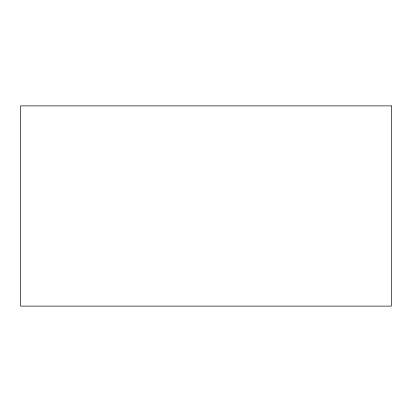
<?xml version="1.0" encoding="UTF-8"?>
<svg xmlns="http://www.w3.org/2000/svg" width="412" height="412" viewBox="0 0 412 412"><rect width="100%" height="100%" fill="white"/><g stroke="black" fill="none" stroke-linecap="round" stroke-linejoin="round"><path stroke-width="0.62" d="M391.4 105.884L20.6 105.884L20.6 306.116L391.4 306.116L391.4 105.884"/></g></svg>
